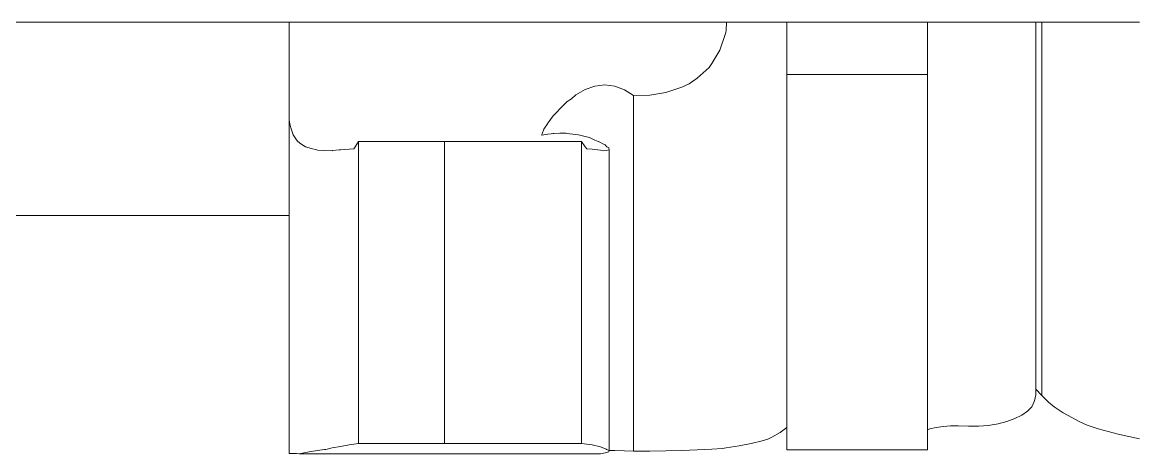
# Model space of a CAD drawing. Header units: millimetres. Extents: x -280308 to 6402717, y -14 to 2073074.
# Drawn here: x -38552 to -38190.9, y 490625 to 490764.9 of the extents above; entities that cross this region are included whole.
import ezdxf

# ---------------------------------------------------------------- set-up
doc = ezdxf.new("R2010")
doc.units = ezdxf.units.MM
doc.layers.get('0').update_dxf_attribs({"lineweight": 0})
doc.layers.add('A-FURN-EQPM', color=177, linetype='Continuous', lineweight=0)

# ---------------------------------------------------------------- blocks, each defined once
blk = doc.blocks.new('A$Cc6df37c2')
at = {"color": 0, "linetype": 'ByBlock', "lineweight": -2}
for p, q in [((-97.48, -427.73), (-313.85, -427.73)), ((-97.48, -427.73), (-97.48, -431.03)), ((44.27, -427.73), (-97.48, -427.73)), ((44.11, -430.44), (44.27, -427.73)), ((48.37, -427.73), (44.27, -427.73)), ((52.29, -427.73), (48.37, -427.73)), ((55.83, -427.73), (52.29, -427.73)), ((58.97, -427.73), (55.83, -427.73)), ((61.65, -427.73), (58.97, -427.73)), ((63.87, -427.73), (61.65, -427.73)), ((63.87, -427.73), (63.87, -431.03)), ((109.42, -427.73), (63.87, -427.73)), ((109.42, -431.03), (109.42, -427.73)), ((110.17, -427.73), (109.42, -427.73)), ((112.19, -427.73), (110.17, -427.73)), ((114.46, -427.73), (112.19, -427.73)), ((116.88, -427.73), (114.46, -427.73)), ((119.35, -427.73), (116.88, -427.73)), ((122.64, -427.73), (119.35, -427.73)), ((125.94, -427.73), (122.64, -427.73)), ((129.17, -427.73), (125.94, -427.73)), ((132.27, -427.73), (129.17, -427.73)), ((135.14, -427.73), (132.27, -427.73)), ((137.74, -427.73), (135.14, -427.73)), ((139.98, -427.73), (137.74, -427.73)), ((141.81, -427.73), (139.98, -427.73)), ((143.2, -427.73), (141.81, -427.73)), ((144.11, -427.73), (143.2, -427.73)), ((144.49, -427.73), (144.11, -427.73)), ((144.49, -427.73), (144.49, -546.64)), ((146.45, -427.73), (144.49, -427.73)), ((146.45, -427.73), (146.45, -548.65)), ((148.56, -427.73), (146.45, -427.73)), ((153.36, -427.73), (148.56, -427.73)), ((158.76, -427.73), (153.36, -427.73)), ((164.7, -427.73), (158.76, -427.73)), ((171.14, -427.73), (164.7, -427.73)), ((178.04, -427.73), (171.14, -427.73)), ((-97.48, -431.03), (-97.48, -436.8)), ((42.11, -436.8), (44.07, -431.03)), ((44.07, -431.03), (44.11, -430.44)), ((63.87, -431.03), (63.87, -436.8)), ((109.42, -436.8), (109.42, -431.03)), ((-97.48, -436.8), (-97.48, -442.36)), ((39.56, -441.14), (42.11, -436.8)), ((63.87, -436.8), (63.87, -442.36)), ((109.42, -442.36), (109.42, -436.8)), ((-97.48, -442.36), (-97.48, -447.63)), ((34.77, -445.86), (38.64, -442.36)), ((38.64, -442.36), (39.56, -441.14)), ((63.87, -442.36), (63.87, -444.6)), ((109.42, -444.6), (109.42, -442.36)), ((-97.48, -452.49), (-97.48, -447.63)), ((29.78, -448.78), (32.13, -447.63)), ((32.13, -447.63), (34.77, -445.86)), ((63.87, -444.6), (109.42, -444.6)), ((63.87, -444.6), (63.87, -559.07)), ((109.42, -444.6), (109.42, -559.78)), ((-5.94, -452.49), (-4.54, -451.24)), ((-4.54, -451.24), (-1.54, -449.46)), ((-1.54, -449.46), (1.61, -448.38)), ((1.61, -448.38), (4.84, -448.05)), ((4.84, -448.05), (8.06, -448.47)), ((8.06, -448.47), (11.2, -449.63)), ((11.2, -449.63), (14.18, -451.5)), ((19.43, -451.38), (24.65, -450.47)), ((24.65, -450.47), (29.78, -448.78)), ((-97.48, -452.49), (-97.48, -456.87)), ((-9.79, -455.74), (-7.31, -453.41)), ((-7.31, -453.41), (-5.94, -452.49)), ((14.18, -451.5), (19.43, -451.38)), ((14.18, -451.5), (14.18, -566.73)), ((-97.48, -456.87), (-97.48, -459.31)), ((-13.61, -460.44), (-11.9, -458.09)), ((-11.9, -458.09), (-10.67, -456.87)), ((-10.67, -456.87), (-9.79, -455.74)), ((-97.48, -459.31), (-97.24, -460.69)), ((-97.48, -490.38), (-97.48, -459.31)), ((-97.24, -460.69), (-96.94, -461.98)), ((-96.94, -461.98), (-96.27, -463.87)), ((-14.87, -462.42), (-13.73, -460.69)), ((-13.73, -460.69), (-13.61, -460.44)), ((-96.27, -463.87), (-96.12, -464.17)), ((-96.12, -464.17), (-95.04, -465.82)), ((-15.64, -464.29), (-15.42, -463.87)), ((-14.87, -464.19), (-15.64, -464.29)), ((-15.42, -463.87), (-14.87, -462.42)), ((-13.61, -464.02), (-14.87, -464.19)), ((-12.52, -463.87), (-13.61, -464.02)), ((-11.9, -463.76), (-12.52, -463.87)), ((-11.73, -463.73), (-11.9, -463.76)), ((-9.79, -463.71), (-11.73, -463.73)), ((-7.67, -463.68), (-9.79, -463.71)), ((-7.31, -463.74), (-7.67, -463.68)), ((-6.46, -463.87), (-7.31, -463.74)), ((-4.54, -464.1), (-6.46, -463.87)), ((-3.73, -464.19), (-4.54, -464.1)), ((-1.54, -464.75), (-3.73, -464.19)), ((-0.17, -465.1), (-1.54, -464.75)), ((1.61, -465.89), (-0.17, -465.1)), ((-95.04, -465.82), (-94.58, -466.37)), ((-94.58, -466.37), (-93.71, -467.07)), ((-93.71, -467.07), (-92.13, -468.11)), ((-92.13, -468.11), (-92.09, -468.13)), ((-92.09, -468.13), (-90.3, -468.66)), ((-90.3, -468.66), (-88.48, -469.12)), ((-88.48, -469.12), (-88.24, -469.14)), ((-88.24, -469.14), (-85.97, -469.24)), ((-85.97, -469.24), (-83.53, -469.34)), ((-83.53, -469.34), (-83.48, -469.33)), ((-83.48, -469.33), (-81.25, -469.12)), ((-81.25, -469.12), (-80.8, -469.08)), ((-80.8, -469.08), (-77.95, -468.86)), ((-77.95, -468.86), (-76.52, -468.76)), ((-76.52, -468.76), (-76.09, -468.13)), ((-76.09, -468.13), (-74.93, -466.39)), ((-74.93, -466.39), (-47.11, -466.39)), ((-74.93, -466.39), (-74.93, -564.26)), ((-47.11, -466.39), (-2.73, -466.39)), ((-47.11, -466.39), (-47.11, -564.26)), ((-2.73, -466.39), (-2.73, -564.26)), ((-2.73, -466.39), (-1.48, -468.13)), ((-1.48, -468.13), (-1.02, -468.76)), ((-1.02, -468.76), (0.69, -468.87)), ((0.69, -468.87), (3.44, -469.16)), ((2.68, -466.37), (1.61, -465.89)), ((2.78, -466.4), (2.68, -466.37)), ((4.84, -467.45), (2.78, -466.4)), ((3.44, -469.16), (4.36, -469.34)), ((4.36, -469.34), (5.32, -469.27)), ((4.91, -467.48), (4.84, -467.45)), ((5.53, -468.13), (4.91, -467.48)), ((5.32, -469.27), (6.22, -469.12)), ((6.09, -468.44), (5.53, -468.13)), ((6.22, -469.12), (6.09, -468.44)), ((6.22, -469.12), (6.23, -566.47)), ((-97.48, -490.38), (-313.85, -490.38)), ((-97.48, -490.38), (-97.48, -567.46)), ((144.51, -548.51), (144.11, -550.47)), ((146.45, -548.65), (144.49, -546.64)), ((144.49, -546.64), (144.51, -548.51)), ((148.56, -550.82), (146.45, -548.65)), ((143.18, -552.4), (141.81, -553.76)), ((143.2, -552.37), (143.18, -552.4)), ((144.11, -550.47), (143.2, -552.37)), ((150.43, -552.4), (148.56, -550.82)), ((153.36, -554.3), (150.43, -552.4)), ((139.98, -555.03), (137.74, -556.15)), ((141.81, -553.76), (139.98, -555.03)), ((158.76, -557.2), (153.36, -554.3)), ((63.87, -559.07), (61.65, -560.68)), ((63.87, -559.07), (63.87, -566.25)), ((110.17, -559.51), (109.42, -559.78)), ((112.19, -559.02), (110.17, -559.51)), ((114.46, -558.69), (112.19, -559.02)), ((116.88, -558.51), (114.46, -558.69)), ((119.35, -558.51), (116.88, -558.51)), ((122.64, -558.63), (119.35, -558.51)), ((125.94, -558.58), (122.64, -558.63)), ((129.17, -558.36), (125.94, -558.58)), ((129.7, -558.29), (129.17, -558.36)), ((132.27, -557.85), (129.7, -558.29)), ((135.14, -557.1), (132.27, -557.85)), ((137.74, -556.15), (135.14, -557.1)), ((161.18, -558.29), (158.76, -557.2)), ((164.7, -559.45), (161.18, -558.29)), ((171.14, -561.21), (164.7, -559.45)), ((57.68, -562.8), (55.83, -563.36)), ((58.97, -562.21), (57.68, -562.8)), ((61.65, -560.68), (58.97, -562.21)), ((109.42, -559.78), (109.42, -566.25)), ((178.04, -562.77), (171.14, -561.21)), ((-90.3, -566.8), (-92.13, -567.12)), ((-88.24, -566.5), (-90.3, -566.8)), ((-85.97, -566.21), (-88.24, -566.5)), ((-85.56, -566.17), (-85.97, -566.21)), ((-83.48, -565.7), (-85.56, -566.17)), ((-80.8, -565.17), (-83.48, -565.7)), ((-77.95, -564.69), (-80.8, -565.17)), ((-74.93, -564.26), (-77.95, -564.69)), ((-47.11, -564.26), (-74.93, -564.26)), ((-2.73, -564.26), (-47.11, -564.26)), ((0.69, -564.71), (-2.73, -564.26)), ((3.44, -565.34), (0.69, -564.71)), ((5.32, -566.09), (3.44, -565.34)), ((5.41, -566.17), (5.32, -566.09)), ((6.23, -566.52), (5.41, -566.17)), ((6.09, -566.93), (6.23, -566.52)), ((8.06, -566.49), (6.23, -566.47)), ((6.23, -566.47), (6.23, -566.52)), ((11.2, -566.58), (8.06, -566.49)), ((14.18, -566.73), (11.2, -566.58)), ((19.43, -566.72), (14.18, -566.73)), ((24.65, -566.65), (19.43, -566.72)), ((29.78, -566.52), (24.65, -566.65)), ((34.77, -566.33), (29.78, -566.52)), ((39.56, -566.08), (34.77, -566.33)), ((42.82, -565.86), (39.56, -566.08)), ((44.11, -565.7), (42.82, -565.86)), ((48.37, -565.01), (44.11, -565.7)), ((52.29, -564.22), (48.37, -565.01)), ((55.83, -563.36), (52.29, -564.22)), ((109.42, -566.25), (63.87, -566.25)), ((-96.94, -567.49), (-97.48, -567.46)), ((-96.12, -567.52), (-96.94, -567.49)), ((-95.04, -567.54), (-96.12, -567.52)), ((-94.15, -567.56), (-95.04, -567.54)), ((-93.71, -567.45), (-94.15, -567.56)), ((3.41, -567.56), (-94.15, -567.56)), ((-92.13, -567.12), (-93.71, -567.45)), ((3.41, -567.56), (4.91, -567.32)), ((4.91, -567.32), (6.09, -566.93))]:
    blk.add_line(p, q, dxfattribs=at)
blk = doc.blocks.new('A$C834590f0')
at = {"layer": 'A-FURN-EQPM', "color": 32, "ltscale": 0.25, "true_color": 0xdd6108}
blk.add_blockref('A$Cc6df37c2', (-62675.99, -8538.81), dxfattribs=at)
blk = doc.blocks.new('A$C286adef0')
at = {"ltscale": 0.25}
blk.add_blockref('A$C834590f0', (70322.8, -713.83), dxfattribs=at)
blk = doc.blocks.new('3')
at = {"ltscale": 0.25}
blk.add_blockref('A$C286adef0', (-46014.9, 500445.22), dxfattribs=at)

msp = doc.modelspace()

# ---------------------------------------------------------------- block references
msp.add_blockref('3', (0, 0))

doc.saveas('drawing.dxf')
